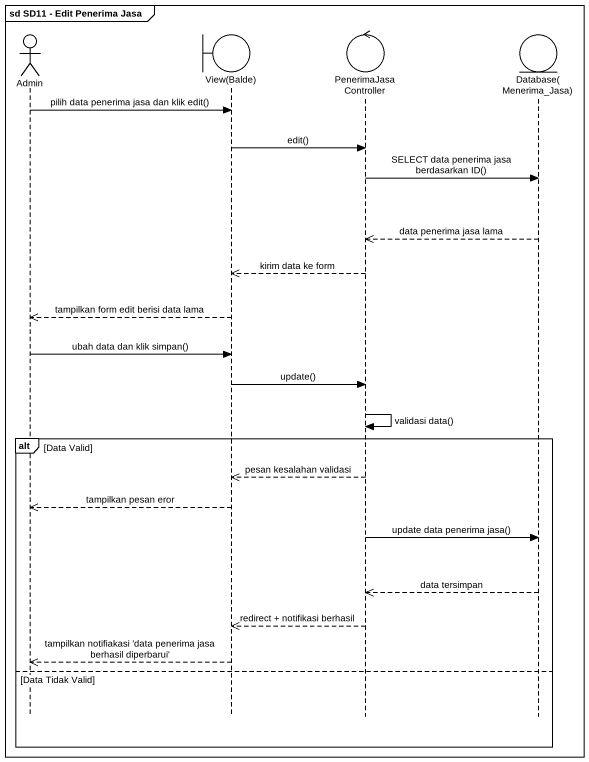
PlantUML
@startuml
mainframe sd SD11 - Edit Penerima Jasa
hide footbox
actor Admin
boundary "View(Balde)" as View_Balde
control PenerimaJasaController
entity "Database(Menerima_Jasa)" as Database_Menerima_Jasa

Admin -> View_Balde : pilih data penerima jasa dan klik edit()
View_Balde -> PenerimaJasaController : edit()
PenerimaJasaController -> Database_Menerima_Jasa : SELECT data penerima jasa berdasarkan ID()
Database_Menerima_Jasa -->> PenerimaJasaController : data penerima jasa lama
PenerimaJasaController -->> View_Balde : kirim data ke form
View_Balde -->> Admin : tampilkan form edit berisi data lama
Admin -> View_Balde : ubah data dan klik simpan()
View_Balde -> PenerimaJasaController : update()
PenerimaJasaController -> PenerimaJasaController : validasi data()
alt Data Valid
  PenerimaJasaController -->> View_Balde : pesan kesalahan validasi
  View_Balde -->> Admin : tampilkan pesan eror
  PenerimaJasaController -> Database_Menerima_Jasa : update data penerima jasa()
  Database_Menerima_Jasa -->> PenerimaJasaController : data tersimpan
  PenerimaJasaController -->> View_Balde : redirect + notifikasi berhasil
  View_Balde -->> Admin : tampilkan notifiakasi 'data penerima jasa berhasil diperbarui'
else Data Tidak Valid
end
@enduml
